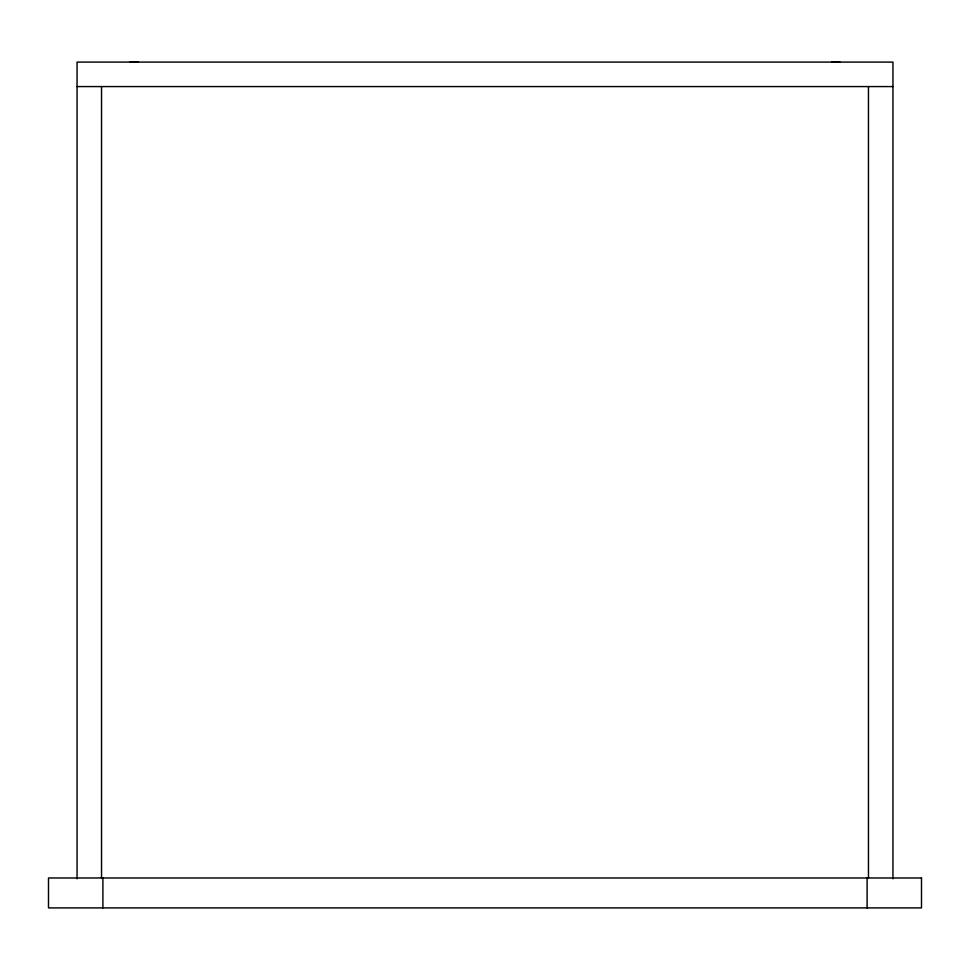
<?xml version="1.0" encoding="UTF-8"?>
<svg xmlns="http://www.w3.org/2000/svg" width="970" height="970" viewBox="0 0 970 970"><rect width="100%" height="100%" fill="white"/><g stroke="black" fill="none" stroke-linecap="round" stroke-linejoin="round"><path stroke-width="1.45" d="M77.054 86.573L892.946 86.573M892.946 878.808L892.946 62.092L77.054 62.092L77.054 878.808M868.465 86.573L868.465 877.983M867.107 877.983L867.107 907.908M102.893 877.983L102.893 907.908M101.535 86.573L101.535 877.983M129.919 62.262A54.393 54.393 0 0 1 138.419 62.262M831.581 62.262A54.393 54.393 0 0 1 840.081 62.262M921.5 877.983L48.5 877.983L48.5 907.908L921.5 907.908L921.5 877.983"/></g></svg>
